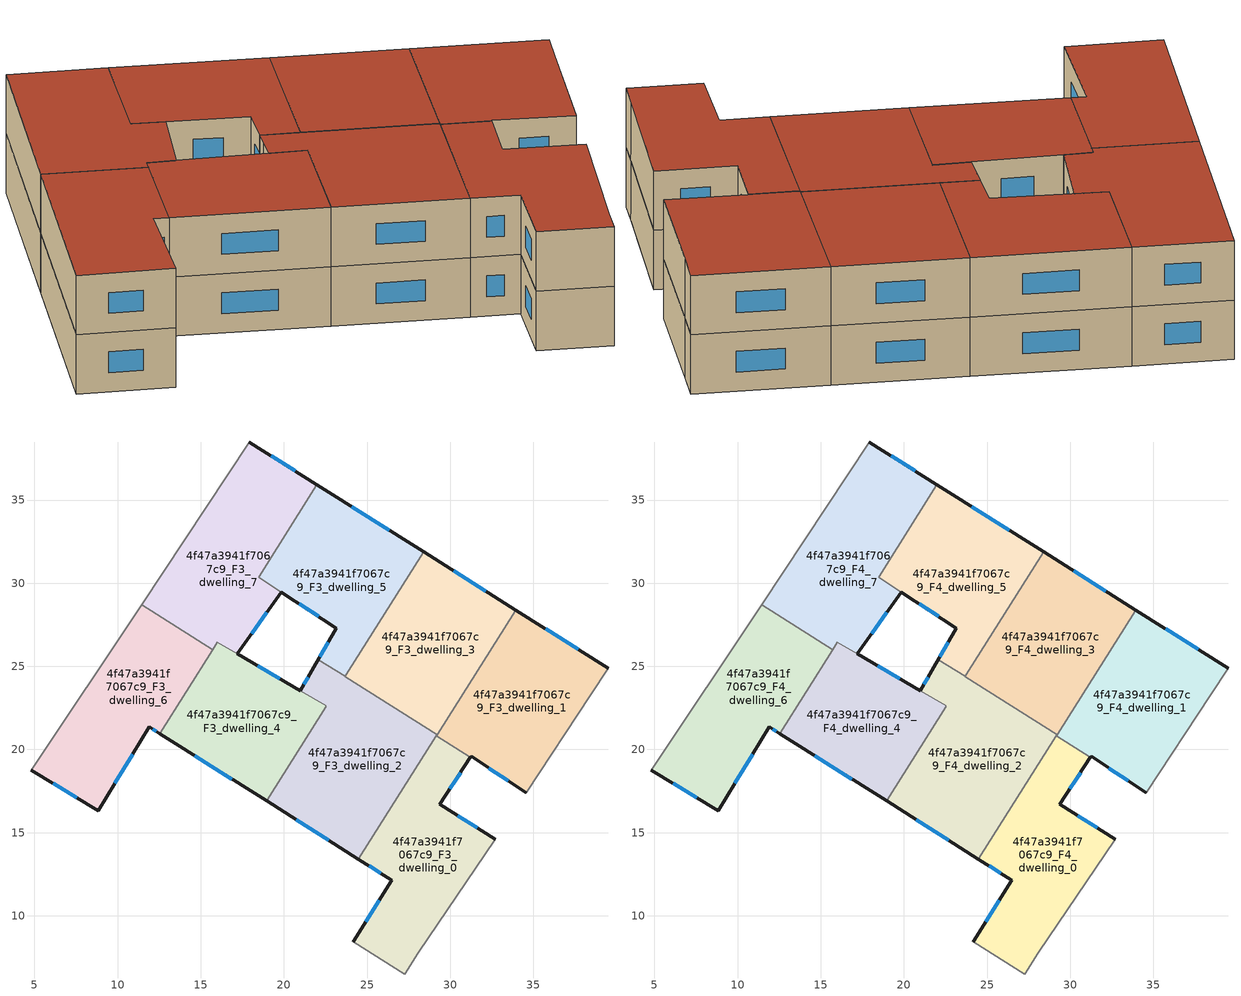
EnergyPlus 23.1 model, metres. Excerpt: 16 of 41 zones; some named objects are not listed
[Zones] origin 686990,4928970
4f47a3941f7067c9_F3_dwelling_0
 floor to 4f47a3941f7067c9_F2_dwelling_0 (EU_floor_Construction): 31.21,19.53 29.38,16.72 32.7,14.59 28.08,7.77 27.26,6.5 24.17,8.45 26.48,12.15 24.48,13.41 29.16,20.82 z9
 wall outside (EU_wall_Construction): 32.7,14.59 29.38,16.72 31.21,19.53 / 24.48,13.41 26.48,12.15 24.17,8.45 z9:12
 wall adiabatic (EU_wall_Construction): 24.17,8.45 27.26,6.5 28.08,7.77 32.7,14.59 z9:12
 wall to 4f47a3941f7067c9_F3_dwelling_1 (EU_wall_Construction): 31.21,19.53 29.16,20.82 z9:12
 wall to 4f47a3941f7067c9_F3_dwelling_2 (EU_wall_Construction): 29.16,20.82 24.48,13.41 z9:12
 window (EU_Window_Construction): 29.98,17.63 30.62,18.61 / 31.62,15.28 30.46,16.03 / 25.73,10.95 24.92,9.65 / 25.13,13 25.83,12.56 z9.98:11.02
4f47a3941f7067c9_F3_dwelling_1
 floor to 4f47a3941f7067c9_F2_dwelling_1 (EU_floor_Construction): 39.49,24.88 38.45,23.29 34.57,17.4 31.25,19.58 31.21,19.53 29.16,20.82 33.93,28.38 z9
 wall outside (EU_wall_Construction): 39.49,24.88 33.93,28.38 / 31.21,19.53 31.25,19.58 34.57,17.4 z9:12
 wall adiabatic (EU_wall_Construction): 34.57,17.41 38.45,23.29 39.49,24.88 z9:12
 wall to 4f47a3941f7067c9_F3_dwelling_3 (EU_wall_Construction): 33.93,28.38 29.21,20.9 z9:12
 wall to 4f47a3941f7067c9_F3_dwelling_2 (EU_wall_Construction): 29.21,20.9 29.16,20.82 z9:12
 window (EU_Window_Construction): 37.68,26.02 35.74,27.24 / 32.33,18.87 33.49,18.11 z9.98:11.02
4f47a3941f7067c9_F3_dwelling_2
 floor to 4f47a3941f7067c9_F2_dwelling_2 (EU_floor_Construction): 29.21,20.9 24.48,13.41 18.95,16.9 22.56,22.62 20.98,23.54 22.06,25.41 z9
 wall outside (EU_wall_Construction): 18.95,16.9 24.48,13.41 / 21.67,24.74 20.98,23.54 z9:12
 wall to 4f47a3941f7067c9_F3_dwelling_5 (EU_wall_Construction): 23.72,24.46 23.68,24.39 22.06,25.41 21.67,24.74 z9:12
 wall to 4f47a3941f7067c9_F3_dwelling_3 (EU_wall_Construction): 29.21,20.9 23.68,24.39 23.72,24.46 z9:12
 wall to 4f47a3941f7067c9_F3_dwelling_4 (EU_wall_Construction): 22.56,22.61 18.95,16.9 / 20.98,23.54 22.56,22.62 z9:12
 window (EU_Window_Construction): 20.75,15.77 22.68,14.55 / 21.45,24.35 21.2,23.93 z9.98:11.02
4f47a3941f7067c9_F3_dwelling_3
 floor to 4f47a3941f7067c9_F2_dwelling_3 (EU_floor_Construction): 33.93,28.38 29.21,20.9 23.68,24.39 23.72,24.46 28.4,31.88 z9
 wall outside (EU_wall_Construction): 33.93,28.38 28.4,31.88 z9:12
 wall to 4f47a3941f7067c9_F3_dwelling_5 (EU_wall_Construction): 28.4,31.88 23.72,24.46 z9:12
 window (EU_Window_Construction): 32.14,29.52 30.2,30.74 z9.98:11.02
4f47a3941f7067c9_F3_dwelling_4
 floor to 4f47a3941f7067c9_F2_dwelling_4 (EU_floor_Construction): 20.97,23.54 22.56,22.61 18.95,16.9 12.54,20.96 16,26.44 17.2,25.75 z9
 wall outside (EU_wall_Construction): 20.97,23.54 17.2,25.75 / 12.54,20.96 18.95,16.9 z9:12
 wall to 4f47a3941f7067c9_F3_dwelling_6 (EU_wall_Construction): 15.73,26.01 12.54,20.96 z9:12
 wall to 4f47a3941f7067c9_F3_dwelling_7 (EU_wall_Construction): 17.2,25.75 16,26.44 15.73,26.01 z9:12
 window (EU_Window_Construction): 19.75,24.26 18.43,25.03 / 14.62,19.64 16.87,18.22 z9.98:11.02
4f47a3941f7067c9_F3_dwelling_5
 floor to 4f47a3941f7067c9_F2_dwelling_5 (EU_floor_Construction): 28.4,31.88 23.72,24.46 23.68,24.39 22.06,25.41 21.67,24.74 23.16,27.29 18.48,30.37 21.99,35.93 z9
 wall outside (EU_wall_Construction): 28.4,31.88 21.99,35.93 / 19.84,29.47 23.16,27.29 21.67,24.74 z9:12
 wall to 4f47a3941f7067c9_F3_dwelling_7 (EU_wall_Construction): 21.99,35.93 18.48,30.37 / 18.48,30.36 19.84,29.47 z9:12
 window (EU_Window_Construction): 26.32,33.19 24.07,34.61 / 22.68,26.46 22.16,25.57 / 20.92,28.76 22.08,28 z9.98:11.02
4f47a3941f7067c9_F3_dwelling_6
 floor to 4f47a3941f7067c9_F2_dwelling_6 (EU_floor_Construction): 15.73,26.01 12.54,20.96 11.9,21.36 8.84,16.32 4.82,18.75 11.44,28.72 z9
 wall outside (EU_wall_Construction): 4.82,18.75 8.84,16.32 11.9,21.36 12.54,20.96 z9:12
 wall to 4f47a3941f7067c9_F3_dwelling_7 (EU_wall_Construction): 15.73,26.01 11.44,28.72 z9:12
 wall adiabatic (EU_wall_Construction): 11.44,28.72 4.82,18.75 z9:12
 window (EU_Window_Construction): 12.11,21.23 12.33,21.09 / 9.83,17.96 10.9,19.72 / 6.13,17.96 7.53,17.11 z9.98:11.02
4f47a3941f7067c9_F3_dwelling_7
 floor to 4f47a3941f7067c9_F2_dwelling_7 (EU_floor_Construction): 21.99,35.93 18.48,30.36 19.84,29.47 17.2,25.75 16,26.45 15.73,26.01 11.44,28.72 17.93,38.49 z9
 wall outside (EU_wall_Construction): 21.99,35.93 17.93,38.49 / 17.2,25.75 19.84,29.47 z9:12
 wall adiabatic (EU_wall_Construction): 17.93,38.49 11.44,28.72 z9:12
 window (EU_Window_Construction): 20.67,36.76 19.25,37.66 / 18.06,26.96 18.98,28.26 z9.98:11.02
4f47a3941f7067c9_F4_dwelling_0
 floor to 4f47a3941f7067c9_F3_dwelling_0 (EU_floor_Construction): 31.21,19.53 29.38,16.72 32.7,14.59 28.08,7.77 27.26,6.5 24.17,8.45 26.48,12.15 24.48,13.41 29.16,20.82 z12
 wall outside (EU_wall_Construction): 32.7,14.59 29.38,16.72 31.21,19.53 / 24.48,13.41 26.48,12.15 24.17,8.45 z12:15
 wall adiabatic (EU_wall_Construction): 24.17,8.45 27.26,6.5 28.08,7.77 32.7,14.59 z12:15
 wall to 4f47a3941f7067c9_F4_dwelling_1 (EU_wall_Construction): 31.21,19.53 29.16,20.82 z12:15
 wall to 4f47a3941f7067c9_F4_dwelling_2 (EU_wall_Construction): 29.16,20.82 24.48,13.41 z12:15
 window (EU_Window_Construction): 29.98,17.63 30.62,18.61 / 31.62,15.28 30.46,16.03 / 25.73,10.95 24.92,9.65 / 25.13,13 25.83,12.56 z12.98:14.02
 roof outside (EU_roof_Construction): 28.08,7.77 32.7,14.59 29.38,16.72 31.21,19.53 29.16,20.82 24.48,13.41 26.48,12.15 24.17,8.45 27.26,6.5 z15
4f47a3941f7067c9_F4_dwelling_1
 floor to 4f47a3941f7067c9_F3_dwelling_1 (EU_floor_Construction): 39.49,24.88 38.45,23.29 34.57,17.4 31.25,19.58 31.21,19.53 29.16,20.82 33.93,28.38 z12
 wall outside (EU_wall_Construction): 39.49,24.88 33.93,28.38 / 31.21,19.53 31.25,19.58 34.57,17.4 z12:15
 wall adiabatic (EU_wall_Construction): 34.57,17.41 38.45,23.29 39.49,24.88 z12:15
 wall to 4f47a3941f7067c9_F4_dwelling_3 (EU_wall_Construction): 33.93,28.38 29.21,20.9 z12:15
 wall to 4f47a3941f7067c9_F4_dwelling_2 (EU_wall_Construction): 29.21,20.9 29.16,20.82 z12:15
 window (EU_Window_Construction): 37.68,26.02 35.74,27.24 / 32.33,18.87 33.49,18.11 z12.98:14.02
 roof outside (EU_roof_Construction): 34.57,17.4 38.45,23.29 39.49,24.88 33.93,28.38 29.16,20.82 31.21,19.53 31.25,19.58 z15
4f47a3941f7067c9_F4_dwelling_2
 floor to 4f47a3941f7067c9_F3_dwelling_2 (EU_floor_Construction): 29.21,20.9 24.48,13.41 18.95,16.9 22.56,22.62 20.98,23.54 22.06,25.41 z12
 wall outside (EU_wall_Construction): 18.95,16.9 24.48,13.41 / 21.67,24.74 20.98,23.54 z12:15
 wall to 4f47a3941f7067c9_F4_dwelling_5 (EU_wall_Construction): 23.72,24.46 23.68,24.39 22.06,25.41 21.67,24.74 z12:15
 wall to 4f47a3941f7067c9_F4_dwelling_3 (EU_wall_Construction): 29.21,20.9 23.68,24.39 23.72,24.46 z12:15
 wall to 4f47a3941f7067c9_F4_dwelling_4 (EU_wall_Construction): 22.56,22.61 18.95,16.9 / 20.98,23.54 22.56,22.62 z12:15
 window (EU_Window_Construction): 20.75,15.77 22.68,14.55 / 21.45,24.35 21.2,23.93 z12.98:14.02
 roof outside (EU_roof_Construction): 24.48,13.41 29.21,20.9 22.06,25.41 20.98,23.54 22.56,22.62 18.95,16.9 z15
4f47a3941f7067c9_F4_dwelling_3
 floor to 4f47a3941f7067c9_F3_dwelling_3 (EU_floor_Construction): 33.93,28.38 29.21,20.9 23.68,24.39 23.72,24.46 28.4,31.88 z12
 wall outside (EU_wall_Construction): 33.93,28.38 28.4,31.88 z12:15
 wall to 4f47a3941f7067c9_F4_dwelling_5 (EU_wall_Construction): 28.4,31.88 23.72,24.46 z12:15
 window (EU_Window_Construction): 32.14,29.52 30.2,30.74 z12.98:14.02
 roof outside (EU_roof_Construction): 29.21,20.9 33.93,28.38 28.4,31.88 23.72,24.46 23.68,24.39 z15
4f47a3941f7067c9_F4_dwelling_4
 floor to 4f47a3941f7067c9_F3_dwelling_4 (EU_floor_Construction): 20.97,23.54 22.56,22.61 18.95,16.9 12.54,20.96 16,26.44 17.2,25.75 z12
 wall outside (EU_wall_Construction): 20.97,23.54 17.2,25.75 / 12.54,20.96 18.95,16.9 z12:15
 wall to 4f47a3941f7067c9_F4_dwelling_6 (EU_wall_Construction): 15.73,26.01 12.54,20.96 z12:15
 wall to 4f47a3941f7067c9_F4_dwelling_7 (EU_wall_Construction): 17.2,25.75 16,26.44 15.73,26.01 z12:15
 window (EU_Window_Construction): 19.75,24.26 18.43,25.03 / 14.62,19.64 16.87,18.22 z12.98:14.02
 roof outside (EU_roof_Construction): 18.95,16.9 22.56,22.61 17.2,25.75 16,26.44 12.54,20.96 z15
4f47a3941f7067c9_F4_dwelling_5
 floor to 4f47a3941f7067c9_F3_dwelling_5 (EU_floor_Construction): 28.4,31.88 23.72,24.46 23.68,24.39 22.06,25.41 21.67,24.74 23.16,27.29 18.48,30.37 21.99,35.93 z12
 wall outside (EU_wall_Construction): 28.4,31.88 21.99,35.93 / 19.84,29.47 23.16,27.29 21.67,24.74 z12:15
 wall to 4f47a3941f7067c9_F4_dwelling_7 (EU_wall_Construction): 21.99,35.93 18.48,30.37 / 18.48,30.36 19.84,29.47 z12:15
 window (EU_Window_Construction): 26.32,33.19 24.07,34.61 / 22.68,26.46 22.16,25.57 / 20.92,28.76 22.08,28 z12.98:14.02
 roof outside (EU_roof_Construction): 23.72,24.46 28.4,31.88 21.99,35.93 18.48,30.37 23.16,27.29 21.67,24.74 22.06,25.41 23.68,24.39 z15
4f47a3941f7067c9_F4_dwelling_6
 floor to 4f47a3941f7067c9_F3_dwelling_6 (EU_floor_Construction): 15.73,26.01 12.54,20.96 11.9,21.36 8.84,16.32 4.82,18.75 11.44,28.72 z12
 wall outside (EU_wall_Construction): 4.82,18.75 8.84,16.32 11.9,21.36 12.54,20.96 z12:15
 wall to 4f47a3941f7067c9_F4_dwelling_7 (EU_wall_Construction): 15.73,26.01 11.44,28.72 z12:15
 wall adiabatic (EU_wall_Construction): 11.44,28.72 4.82,18.75 z12:15
 window (EU_Window_Construction): 12.11,21.23 12.33,21.09 / 9.83,17.96 10.9,19.72 / 6.13,17.96 7.53,17.11 z12.98:14.02
 roof outside (EU_roof_Construction): 12.54,20.96 15.73,26.01 11.44,28.72 4.82,18.75 8.84,16.32 11.9,21.36 z15
4f47a3941f7067c9_F4_dwelling_7
 floor to 4f47a3941f7067c9_F3_dwelling_7 (EU_floor_Construction): 21.99,35.93 18.48,30.36 19.84,29.47 17.2,25.75 16,26.45 15.73,26.01 11.44,28.72 17.93,38.49 z12
 wall outside (EU_wall_Construction): 21.99,35.93 17.93,38.49 / 17.2,25.75 19.84,29.47 z12:15
 wall adiabatic (EU_wall_Construction): 17.93,38.49 11.44,28.72 z12:15
 window (EU_Window_Construction): 20.67,36.76 19.25,37.66 / 18.06,26.96 18.98,28.26 z12.98:14.02
 roof outside (EU_roof_Construction): 19.84,29.47 18.48,30.36 21.99,35.93 17.93,38.49 11.44,28.72 15.73,26.01 16,26.45 17.2,25.75 z15
[Building]
EU S2 Campaign: North Axis=0; Terrain=City; Solar Distribution=FullExterior
[Site:Location]
Bologna: Latitude=44.5; Longitude=11.25; Time Zone=1; Elevation=37
[SizingPeriod:WeatherFileDays]
AnnualSizingPeriod: Begin Month=1; Begin Day of Month=1; End Month=12; End Day of Month=31; Day of Week for Start Day=Monday; Use Weather File Daylight Saving Period=No; Use Weather File Rain and Snow Indicators=No
[MATERIAL]
EU_InternalMass_Material: Roughness=MediumRough; Thickness=0.1; Conductivity=1; Density=1800; Specific Heat=900; Thermal Absorptance=0.9; Solar Absorptance=0.7; Visible Absorptance=0.7
[MATERIAL:NOMASS] Roughness=MediumRough; Thermal Absorptance=0.9; Solar Absorptance=0.7; Visible Absorptance=0.7
Name | Thermal Resistance
EU_wall_NoMass | 0.905828
EU_roof_NoMass | 0.37593
EU_floor_NoMass | 0.67114
[WINDOWMATERIAL:SIMPLEGLAZINGSYSTEM]
EU_Window_SimpleGlazing: UFactor=4.52486; Solar Heat Gain Coefficient=0.85; Visible Transmittance=0.85
[CONSTRUCTION]
EU_wall_Construction: EU_wall_NoMass
EU_roof_Construction: EU_roof_NoMass
EU_floor_Construction: EU_floor_NoMass
EU_Window_Construction: EU_Window_SimpleGlazing
EU_InternalMass_Construction: EU_InternalMass_Material
[ZONE] Type=1; Multiplier=1; Ceiling Height=autocalculate; Floor Area=autocalculate; Part of Total Floor Area=Yes
Name | Volume
4f47a3941f7067c9_F3_dwelling_0; 4f47a3941f7067c9_F4_dwelling_0 | 173.708
4f47a3941f7067c9_F3_dwelling_1; 4f47a3941f7067c9_F4_dwelling_1 | 173.711
4f47a3941f7067c9_F3_dwelling_2; 4f47a3941f7067c9_F4_dwelling_2 | 185.617
4f47a3941f7067c9_F3_dwelling_3; 4f47a3941f7067c9_F4_dwelling_3 | 173.706
4f47a3941f7067c9_F3_dwelling_4; 4f47a3941f7067c9_F4_dwelling_4 | 150.787
4f47a3941f7067c9_F3_dwelling_5; 4f47a3941f7067c9_F4_dwelling_5 | 163.87
4f47a3941f7067c9_F3_dwelling_6; 4f47a3941f7067c9_F4_dwelling_6 | 173.703
4f47a3941f7067c9_F3_dwelling_7; 4f47a3941f7067c9_F4_dwelling_7 | 194.457
[INTERNALMASS] Construction=EU_InternalMass_Construction
Name | Zone or ZoneList | Surface Area
4f47a3941f7067c9_F3_dwelling_0_EU_InternalMass | 4f47a3941f7067c9_F3_dwelling_0 | 57.9025
4f47a3941f7067c9_F3_dwelling_1_EU_InternalMass | 4f47a3941f7067c9_F3_dwelling_1 | 57.9049
4f47a3941f7067c9_F3_dwelling_2_EU_InternalMass | 4f47a3941f7067c9_F3_dwelling_2 | 61.8776
4f47a3941f7067c9_F3_dwelling_3_EU_InternalMass | 4f47a3941f7067c9_F3_dwelling_3 | 57.8991
4f47a3941f7067c9_F3_dwelling_4_EU_InternalMass | 4f47a3941f7067c9_F3_dwelling_4 | 50.27
4f47a3941f7067c9_F3_dwelling_5_EU_InternalMass | 4f47a3941f7067c9_F3_dwelling_5 | 54.6381
4f47a3941f7067c9_F3_dwelling_6_EU_InternalMass | 4f47a3941f7067c9_F3_dwelling_6 | 57.901
4f47a3941f7067c9_F3_dwelling_7_EU_InternalMass | 4f47a3941f7067c9_F3_dwelling_7 | 64.8188
4f47a3941f7067c9_F4_dwelling_0_EU_InternalMass | 4f47a3941f7067c9_F4_dwelling_0 | 57.9025
4f47a3941f7067c9_F4_dwelling_1_EU_InternalMass | 4f47a3941f7067c9_F4_dwelling_1 | 57.9049
4f47a3941f7067c9_F4_dwelling_2_EU_InternalMass | 4f47a3941f7067c9_F4_dwelling_2 | 61.8776
4f47a3941f7067c9_F4_dwelling_3_EU_InternalMass | 4f47a3941f7067c9_F4_dwelling_3 | 57.8991
4f47a3941f7067c9_F4_dwelling_4_EU_InternalMass | 4f47a3941f7067c9_F4_dwelling_4 | 50.27
4f47a3941f7067c9_F4_dwelling_5_EU_InternalMass | 4f47a3941f7067c9_F4_dwelling_5 | 54.6381
4f47a3941f7067c9_F4_dwelling_6_EU_InternalMass | 4f47a3941f7067c9_F4_dwelling_6 | 57.901
4f47a3941f7067c9_F4_dwelling_7_EU_InternalMass | 4f47a3941f7067c9_F4_dwelling_7 | 64.8188
[OTHEREQUIPMENT] Fuel Type=Electricity; Design Level Calculation Method=Watts/Area; Power per Zone Floor Area=1; Fraction Latent=0; Fraction Radiant=0; Fraction Lost=0; Carbon Dioxide Generation Rate=0; EndUse Subcategory=EU_Step8_InternalGains
Name | Zone or ZoneList or Space or SpaceList | Schedule
EU_Step8_InternalGain_4f47a3941f7067c9_F3_dwelling_0_f000 | 4f47a3941f7067c9_F3_dwelling_0 | EU_Step8_GainSchedule_4f47a3941f7067c9_F3_dwelling_0_f000
EU_Step8_InternalGain_4f47a3941f7067c9_F3_dwelling_1_f000 | 4f47a3941f7067c9_F3_dwelling_1 | EU_Step8_GainSchedule_4f47a3941f7067c9_F3_dwelling_1_f000
EU_Step8_InternalGain_4f47a3941f7067c9_F3_dwelling_2_f000 | 4f47a3941f7067c9_F3_dwelling_2 | EU_Step8_GainSchedule_4f47a3941f7067c9_F3_dwelling_2_f000
EU_Step8_InternalGain_4f47a3941f7067c9_F3_dwelling_3_f000 | 4f47a3941f7067c9_F3_dwelling_3 | EU_Step8_GainSchedule_4f47a3941f7067c9_F3_dwelling_3_f000
EU_Step8_InternalGain_4f47a3941f7067c9_F3_dwelling_4_f000 | 4f47a3941f7067c9_F3_dwelling_4 | EU_Step8_GainSchedule_4f47a3941f7067c9_F3_dwelling_4_f000
EU_Step8_InternalGain_4f47a3941f7067c9_F3_dwelling_5_f000 | 4f47a3941f7067c9_F3_dwelling_5 | EU_Step8_GainSchedule_4f47a3941f7067c9_F3_dwelling_5_f000
EU_Step8_InternalGain_4f47a3941f7067c9_F3_dwelling_6_f000 | 4f47a3941f7067c9_F3_dwelling_6 | EU_Step8_GainSchedule_4f47a3941f7067c9_F3_dwelling_6_f000
EU_Step8_InternalGain_4f47a3941f7067c9_F3_dwelling_7_f000 | 4f47a3941f7067c9_F3_dwelling_7 | EU_Step8_GainSchedule_4f47a3941f7067c9_F3_dwelling_7_f000
EU_Step8_InternalGain_4f47a3941f7067c9_F4_dwelling_0_f000 | 4f47a3941f7067c9_F4_dwelling_0 | EU_Step8_GainSchedule_4f47a3941f7067c9_F4_dwelling_0_f000
EU_Step8_InternalGain_4f47a3941f7067c9_F4_dwelling_1_f000 | 4f47a3941f7067c9_F4_dwelling_1 | EU_Step8_GainSchedule_4f47a3941f7067c9_F4_dwelling_1_f000
EU_Step8_InternalGain_4f47a3941f7067c9_F4_dwelling_2_f000 | 4f47a3941f7067c9_F4_dwelling_2 | EU_Step8_GainSchedule_4f47a3941f7067c9_F4_dwelling_2_f000
EU_Step8_InternalGain_4f47a3941f7067c9_F4_dwelling_3_f000 | 4f47a3941f7067c9_F4_dwelling_3 | EU_Step8_GainSchedule_4f47a3941f7067c9_F4_dwelling_3_f000
EU_Step8_InternalGain_4f47a3941f7067c9_F4_dwelling_4_f000 | 4f47a3941f7067c9_F4_dwelling_4 | EU_Step8_GainSchedule_4f47a3941f7067c9_F4_dwelling_4_f000
EU_Step8_InternalGain_4f47a3941f7067c9_F4_dwelling_5_f000 | 4f47a3941f7067c9_F4_dwelling_5 | EU_Step8_GainSchedule_4f47a3941f7067c9_F4_dwelling_5_f000
EU_Step8_InternalGain_4f47a3941f7067c9_F4_dwelling_6_f000 | 4f47a3941f7067c9_F4_dwelling_6 | EU_Step8_GainSchedule_4f47a3941f7067c9_F4_dwelling_6_f000
EU_Step8_InternalGain_4f47a3941f7067c9_F4_dwelling_7_f000 | 4f47a3941f7067c9_F4_dwelling_7 | EU_Step8_GainSchedule_4f47a3941f7067c9_F4_dwelling_7_f000
[ZONEVENTILATION:DESIGNFLOWRATE] Schedule=EU_AlwaysOn; Design Flow Rate Calculation Method=AirChanges/Hour; Air Changes per Hour=0.73129; Ventilation Type=Natural; Fan Pressure Rise=0; Fan Total Efficiency=1; Constant Term Coefficient=1; Temperature Term Coefficient=0; Velocity Term Coefficient=0; Velocity Squared Term Coefficient=0; Minimum Indoor Temperature=-100; Maximum Indoor Temperature=100; Delta Temperature=-100; Minimum Outdoor Temperature=-100; Maximum Outdoor Temperature=100; Maximum Wind Speed=40
Name | Zone or ZoneList or Space or SpaceList
EU_ConstantAir_4f47a3941f7067c9_F3_dwelling_0 | 4f47a3941f7067c9_F3_dwelling_0
EU_ConstantAir_4f47a3941f7067c9_F3_dwelling_1 | 4f47a3941f7067c9_F3_dwelling_1
EU_ConstantAir_4f47a3941f7067c9_F3_dwelling_2 | 4f47a3941f7067c9_F3_dwelling_2
EU_ConstantAir_4f47a3941f7067c9_F3_dwelling_3 | 4f47a3941f7067c9_F3_dwelling_3
EU_ConstantAir_4f47a3941f7067c9_F3_dwelling_4 | 4f47a3941f7067c9_F3_dwelling_4
EU_ConstantAir_4f47a3941f7067c9_F3_dwelling_5 | 4f47a3941f7067c9_F3_dwelling_5
EU_ConstantAir_4f47a3941f7067c9_F3_dwelling_6 | 4f47a3941f7067c9_F3_dwelling_6
EU_ConstantAir_4f47a3941f7067c9_F3_dwelling_7 | 4f47a3941f7067c9_F3_dwelling_7
EU_ConstantAir_4f47a3941f7067c9_F4_dwelling_0 | 4f47a3941f7067c9_F4_dwelling_0
EU_ConstantAir_4f47a3941f7067c9_F4_dwelling_1 | 4f47a3941f7067c9_F4_dwelling_1
EU_ConstantAir_4f47a3941f7067c9_F4_dwelling_2 | 4f47a3941f7067c9_F4_dwelling_2
EU_ConstantAir_4f47a3941f7067c9_F4_dwelling_3 | 4f47a3941f7067c9_F4_dwelling_3
EU_ConstantAir_4f47a3941f7067c9_F4_dwelling_4 | 4f47a3941f7067c9_F4_dwelling_4
EU_ConstantAir_4f47a3941f7067c9_F4_dwelling_5 | 4f47a3941f7067c9_F4_dwelling_5
EU_ConstantAir_4f47a3941f7067c9_F4_dwelling_6 | 4f47a3941f7067c9_F4_dwelling_6
EU_ConstantAir_4f47a3941f7067c9_F4_dwelling_7 | 4f47a3941f7067c9_F4_dwelling_7
[HVACTEMPLATE:THERMOSTAT] Constant Heating Setpoint=20; Constant Cooling Setpoint=50
EU_HeatOnly_4f47a3941f7067c9_F3_dwelling_5; EU_HeatOnly_4f47a3941f7067c9_F3_dwelling_6; EU_HeatOnly_4f47a3941f7067c9_F3_dwelling_7; EU_HeatOnly_4f47a3941f7067c9_F4_dwelling_0; EU_HeatOnly_4f47a3941f7067c9_F4_dwelling_1; EU_HeatOnly_4f47a3941f7067c9_F4_dwelling_2; EU_HeatOnly_4f47a3941f7067c9_F4_dwelling_3; EU_HeatOnly_4f47a3941f7067c9_F4_dwelling_4; EU_HeatOnly_4f47a3941f7067c9_F4_dwelling_5; EU_HeatOnly_4f47a3941f7067c9_F4_dwelling_6; EU_HeatOnly_4f47a3941f7067c9_F4_dwelling_7
[HVACTEMPLATE:ZONE:IDEALLOADSAIRSYSTEM] System Availability Schedule=EU_AlwaysOn; Maximum Heating Supply Air Temperature=50; Minimum Cooling Supply Air Temperature=13; Maximum Heating Supply Air Humidity Ratio=0.0156; Minimum Cooling Supply Air Humidity Ratio=0.0077; Heating Limit=NoLimit; Cooling Limit=NoLimit; Heating Availability Schedule=EU_AlwaysOn; Cooling Availability Schedule=EU_CoolingOff; Dehumidification Control Type=ConstantSensibleHeatRatio; Cooling Sensible Heat Ratio=0.7; Dehumidification Setpoint=60; Humidification Control Type=None; Humidification Setpoint=30; Outdoor Air Method=None; Outdoor Air Flow Rate per Person=0.00944; Outdoor Air Flow Rate per Zone Floor Area=0; Outdoor Air Flow Rate per Zone=0; Demand Controlled Ventilation Type=None; Outdoor Air Economizer Type=NoEconomizer; Heat Recovery Type=None; Sensible Heat Recovery Effectiveness=0.7; Latent Heat Recovery Effectiveness=0.65
Name | Template Thermostat
4f47a3941f7067c9_F3_dwelling_0 | EU_HeatOnly_4f47a3941f7067c9_F3_dwelling_0
4f47a3941f7067c9_F3_dwelling_1 | EU_HeatOnly_4f47a3941f7067c9_F3_dwelling_1
4f47a3941f7067c9_F3_dwelling_2 | EU_HeatOnly_4f47a3941f7067c9_F3_dwelling_2
4f47a3941f7067c9_F3_dwelling_3 | EU_HeatOnly_4f47a3941f7067c9_F3_dwelling_3
4f47a3941f7067c9_F3_dwelling_4 | EU_HeatOnly_4f47a3941f7067c9_F3_dwelling_4
4f47a3941f7067c9_F3_dwelling_5 | EU_HeatOnly_4f47a3941f7067c9_F3_dwelling_5
4f47a3941f7067c9_F3_dwelling_6 | EU_HeatOnly_4f47a3941f7067c9_F3_dwelling_6
4f47a3941f7067c9_F3_dwelling_7 | EU_HeatOnly_4f47a3941f7067c9_F3_dwelling_7
4f47a3941f7067c9_F4_dwelling_0 | EU_HeatOnly_4f47a3941f7067c9_F4_dwelling_0
4f47a3941f7067c9_F4_dwelling_1 | EU_HeatOnly_4f47a3941f7067c9_F4_dwelling_1
4f47a3941f7067c9_F4_dwelling_2 | EU_HeatOnly_4f47a3941f7067c9_F4_dwelling_2
4f47a3941f7067c9_F4_dwelling_3 | EU_HeatOnly_4f47a3941f7067c9_F4_dwelling_3
4f47a3941f7067c9_F4_dwelling_4 | EU_HeatOnly_4f47a3941f7067c9_F4_dwelling_4
4f47a3941f7067c9_F4_dwelling_5 | EU_HeatOnly_4f47a3941f7067c9_F4_dwelling_5
4f47a3941f7067c9_F4_dwelling_6 | EU_HeatOnly_4f47a3941f7067c9_F4_dwelling_6
4f47a3941f7067c9_F4_dwelling_7 | EU_HeatOnly_4f47a3941f7067c9_F4_dwelling_7
[SIZING:ZONE] Zone Cooling Design Supply Air Temperature Input Method=SupplyAirTemperature; Zone Cooling Design Supply Air Temperature=13; Zone Heating Design Supply Air Temperature Input Method=SupplyAirTemperature; Zone Heating Design Supply Air Temperature=50; Zone Cooling Design Supply Air Humidity Ratio=0.008; Zone Heating Design Supply Air Humidity Ratio=0.008; Cooling Design Air Flow Method=DesignDay; Cooling Design Air Flow Rate=0; Cooling Minimum Air Flow per Zone Floor Area=0.000762; Cooling Minimum Air Flow=0; Cooling Minimum Air Flow Fraction=0.2; Heating Design Air Flow Method=DesignDay; Heating Design Air Flow Rate=0; Heating Maximum Air Flow per Zone Floor Area=0.002032; Heating Maximum Air Flow=0.141576; Heating Maximum Air Flow Fraction=0.3; Account for Dedicated Outdoor Air System=No; Dedicated Outdoor Air System Control Strategy=NeutralSupplyAir; Dedicated Outdoor Air Low Setpoint Temperature for Design=autosize; Dedicated Outdoor Air High Setpoint Temperature for Design=autosize; Zone Load Sizing Method=Sensible Load Only No Latent Load; Zone Latent Cooling Design Supply Air Humidity Ratio Input Method=HumidityRatioDifference; Zone Cooling Design Supply Air Humidity Ratio Difference=0.005; Zone Latent Heating Design Supply Air Humidity Ratio Input Method=HumidityRatioDifference; Zone Humidification Design Supply Air Humidity Ratio Difference=0.005
4f47a3941f7067c9_F3_dwelling_0; 4f47a3941f7067c9_F3_dwelling_1; 4f47a3941f7067c9_F3_dwelling_2; 4f47a3941f7067c9_F3_dwelling_3; 4f47a3941f7067c9_F3_dwelling_4; 4f47a3941f7067c9_F3_dwelling_5; 4f47a3941f7067c9_F3_dwelling_6; 4f47a3941f7067c9_F3_dwelling_7; 4f47a3941f7067c9_F4_dwelling_0; 4f47a3941f7067c9_F4_dwelling_1; 4f47a3941f7067c9_F4_dwelling_2; 4f47a3941f7067c9_F4_dwelling_3; 4f47a3941f7067c9_F4_dwelling_4; 4f47a3941f7067c9_F4_dwelling_5; 4f47a3941f7067c9_F4_dwelling_6; 4f47a3941f7067c9_F4_dwelling_7
[SCHEDULE:CONSTANT]
Name | Hourly Value
EU_AlwaysOn | 1
EU_CoolingOff | 0
[SCHEDULE:FILE] Column Number=1; Rows to Skip at Top=0; Number of Hours of Data=8760; Column Separator=Comma; Interpolate to Timestep=No; Minutes per Item=60; Adjust Schedule for Daylight Savings=Yes
Name | File
EU_Step8_GainSchedule_4f47a3941f7067c9_F3_dwelling_0_f000 | ../../schedules/4f47a3941f7067c9/4f47a3941f7067c9_F3_dwelling_0_f000_gain.csv
EU_Step8_GainSchedule_4f47a3941f7067c9_F3_dwelling_1_f000 | ../../schedules/4f47a3941f7067c9/4f47a3941f7067c9_F3_dwelling_1_f000_gain.csv
EU_Step8_GainSchedule_4f47a3941f7067c9_F3_dwelling_2_f000 | ../../schedules/4f47a3941f7067c9/4f47a3941f7067c9_F3_dwelling_2_f000_gain.csv
EU_Step8_GainSchedule_4f47a3941f7067c9_F3_dwelling_3_f000 | ../../schedules/4f47a3941f7067c9/4f47a3941f7067c9_F3_dwelling_3_f000_gain.csv
EU_Step8_GainSchedule_4f47a3941f7067c9_F3_dwelling_4_f000 | ../../schedules/4f47a3941f7067c9/4f47a3941f7067c9_F3_dwelling_4_f000_gain.csv
EU_Step8_GainSchedule_4f47a3941f7067c9_F3_dwelling_5_f000 | ../../schedules/4f47a3941f7067c9/4f47a3941f7067c9_F3_dwelling_5_f000_gain.csv
EU_Step8_GainSchedule_4f47a3941f7067c9_F3_dwelling_6_f000 | ../../schedules/4f47a3941f7067c9/4f47a3941f7067c9_F3_dwelling_6_f000_gain.csv
EU_Step8_GainSchedule_4f47a3941f7067c9_F3_dwelling_7_f000 | ../../schedules/4f47a3941f7067c9/4f47a3941f7067c9_F3_dwelling_7_f000_gain.csv
EU_Step8_GainSchedule_4f47a3941f7067c9_F4_dwelling_0_f000 | ../../schedules/4f47a3941f7067c9/4f47a3941f7067c9_F4_dwelling_0_f000_gain.csv
EU_Step8_GainSchedule_4f47a3941f7067c9_F4_dwelling_1_f000 | ../../schedules/4f47a3941f7067c9/4f47a3941f7067c9_F4_dwelling_1_f000_gain.csv
EU_Step8_GainSchedule_4f47a3941f7067c9_F4_dwelling_2_f000 | ../../schedules/4f47a3941f7067c9/4f47a3941f7067c9_F4_dwelling_2_f000_gain.csv
EU_Step8_GainSchedule_4f47a3941f7067c9_F4_dwelling_3_f000 | ../../schedules/4f47a3941f7067c9/4f47a3941f7067c9_F4_dwelling_3_f000_gain.csv
EU_Step8_GainSchedule_4f47a3941f7067c9_F4_dwelling_4_f000 | ../../schedules/4f47a3941f7067c9/4f47a3941f7067c9_F4_dwelling_4_f000_gain.csv
EU_Step8_GainSchedule_4f47a3941f7067c9_F4_dwelling_5_f000 | ../../schedules/4f47a3941f7067c9/4f47a3941f7067c9_F4_dwelling_5_f000_gain.csv
EU_Step8_GainSchedule_4f47a3941f7067c9_F4_dwelling_6_f000 | ../../schedules/4f47a3941f7067c9/4f47a3941f7067c9_F4_dwelling_6_f000_gain.csv
EU_Step8_GainSchedule_4f47a3941f7067c9_F4_dwelling_7_f000 | ../../schedules/4f47a3941f7067c9/4f47a3941f7067c9_F4_dwelling_7_f000_gain.csv
